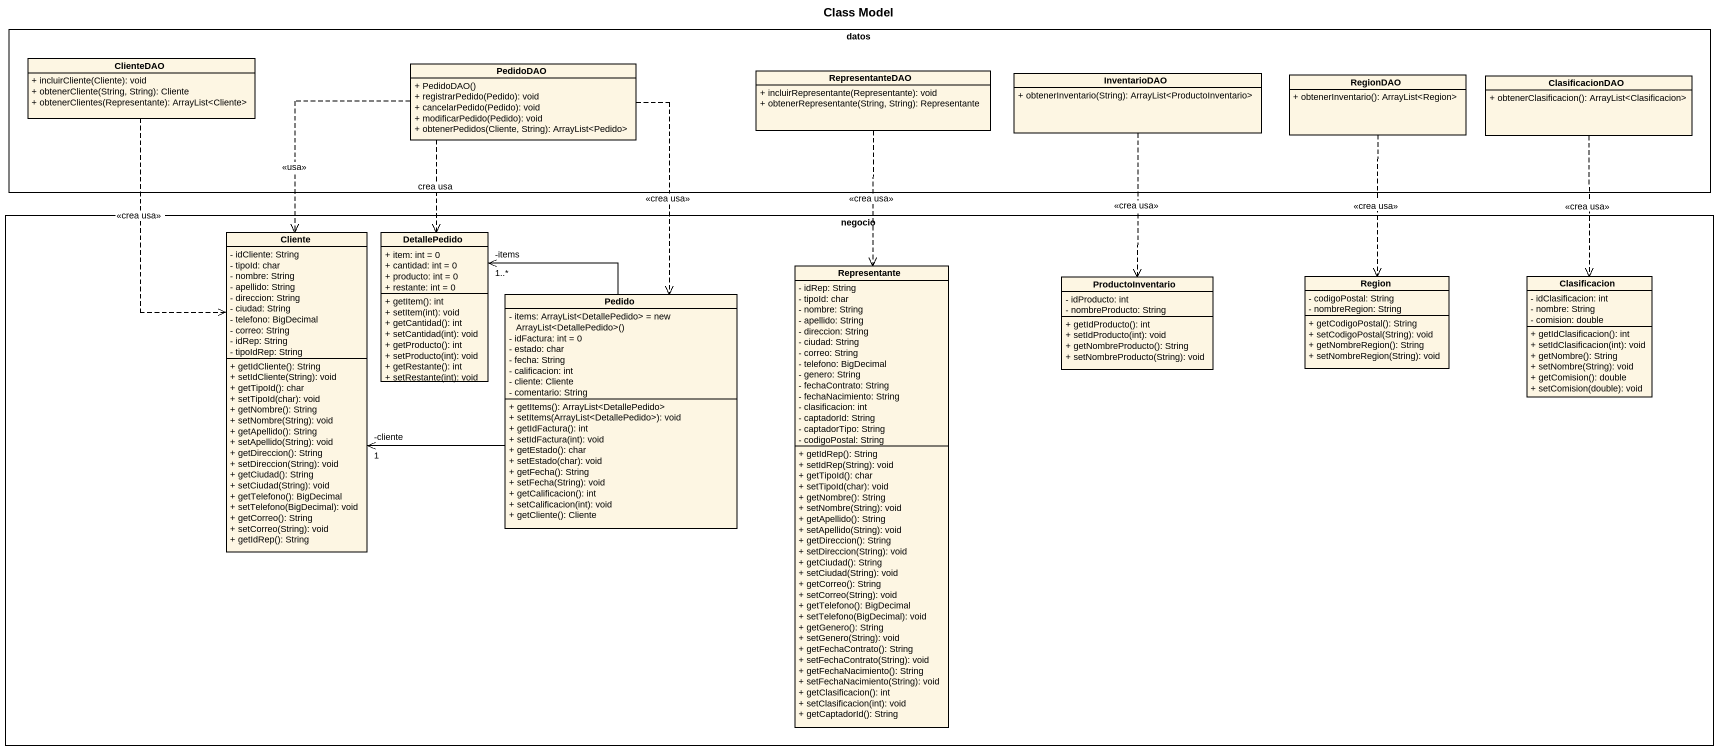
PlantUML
@startuml
title Class Model
hide circle
hide empty members
skinparam classAttributeIconSize 0
rectangle datos {
  class ClienteDAO {
    + incluirCliente(Cliente): void
    + obtenerCliente(String, String): Cliente
    + obtenerClientes(Representante): ArrayList<Cliente>
  }
  class PedidoDAO {
    + PedidoDAO()
    + registrarPedido(Pedido): void
    + cancelarPedido(Pedido): void
    + modificarPedido(Pedido): void
    + obtenerPedidos(Cliente, String): ArrayList<Pedido>
  }
  class RepresentanteDAO {
    + incluirRepresentante(Representante): void
    + obtenerRepresentante(String, String): Representante
  }
  class InventarioDAO {
    + obtenerInventario(String): ArrayList<ProductoInventario>
  }
  class RegionDAO {
    + obtenerInventario(): ArrayList<Region>
  }
  class ClasificacionDAO {
    + obtenerClasificacion(): ArrayList<Clasificacion>
  }
}
rectangle negocio {
  class Cliente {
    - idCliente: String
    - tipoId: char
    - nombre: String
    - apellido: String
    - direccion: String
    - ciudad: String
    - telefono: BigDecimal
    - correo: String
    - idRep: String
    - tipoIdRep: String
    + getIdCliente(): String
    + setIdCliente(String): void
    + getTipoId(): char
    + setTipoId(char): void
    + getNombre(): String
    + setNombre(String): void
    + getApellido(): String
    + setApellido(String): void
    + getDireccion(): String
    + setDireccion(String): void
    + getCiudad(): String
    + setCiudad(String): void
    + getTelefono(): BigDecimal
    + setTelefono(BigDecimal): void
    + getCorreo(): String
    + setCorreo(String): void
    + getIdRep(): String
  }
  class DetallePedido {
    + item: int = 0
    + cantidad: int = 0
    + producto: int = 0
    + restante: int = 0
    + getItem(): int
    + setItem(int): void
    + getCantidad(): int
    + setCantidad(int): void
    + getProducto(): int
    + setProducto(int): void
    + getRestante(): int
    + setRestante(int): void
  }
  class Representante {
    - idRep: String
    - tipoId: char
    - nombre: String
    - apellido: String
    - direccion: String
    - ciudad: String
    - correo: String
    - telefono: BigDecimal
    - genero: String
    - fechaContrato: String
    - fechaNacimiento: String
    - clasificacion: int
    - captadorId: String
    - captadorTipo: String
    - codigoPostal: String
    + getIdRep(): String
    + setIdRep(String): void
    + getTipoId(): char
    + setTipoId(char): void
    + getNombre(): String
    + setNombre(String): void
    + getApellido(): String
    + setApellido(String): void
    + getDireccion(): String
    + setDireccion(String): void
    + getCiudad(): String
    + setCiudad(String): void
    + getCorreo(): String
    + setCorreo(String): void
    + getTelefono(): BigDecimal
    + setTelefono(BigDecimal): void
    + getGenero(): String
    + setGenero(String): void
    + getFechaContrato(): String
    + setFechaContrato(String): void
    + getFechaNacimiento(): String
    + setFechaNacimiento(String): void
    + getClasificacion(): int
    + setClasificacion(int): void
    + getCaptadorId(): String
  }
  class Pedido {
    {field} - items: ArrayList<DetallePedido> = new ArrayList<DetallePedido>()
    - idFactura: int = 0
    - estado: char
    - fecha: String
    - calificacion: int
    - cliente: Cliente
    - comentario: String
    + getItems(): ArrayList<DetallePedido>
    + setItems(ArrayList<DetallePedido>): void
    + getIdFactura(): int
    + setIdFactura(int): void
    + getEstado(): char
    + setEstado(char): void
    + getFecha(): String
    + setFecha(String): void
    + getCalificacion(): int
    + setCalificacion(int): void
    + getCliente(): Cliente
  }
  class ProductoInventario {
    - idProducto: int
    - nombreProducto: String
    + getIdProducto(): int
    + setIdProducto(int): void
    + getNombreProducto(): String
    + setNombreProducto(String): void
  }
  class Region {
    - codigoPostal: String
    - nombreRegion: String
    + getCodigoPostal(): String
    + setCodigoPostal(String): void
    + getNombreRegion(): String
    + setNombreRegion(String): void
  }
  class Clasificacion {
    - idClasificacion: int
    - nombre: String
    - comision: double
    + getIdClasificacion(): int
    + setIdClasificacion(int): void
    + getNombre(): String
    + setNombre(String): void
    + getComision(): double
    + setComision(double): void
  }
}
ClienteDAO ..> Cliente : <<crea usa>>
PedidoDAO ..> Cliente : <<usa>>
PedidoDAO ..> DetallePedido : crea usa
PedidoDAO ..> Pedido : <<crea usa>>
RepresentanteDAO ..> Representante : <<crea usa>>
InventarioDAO ..> ProductoInventario : <<crea usa>>
RegionDAO ..> Region : <<crea usa>>
ClasificacionDAO ..> Clasificacion : <<crea usa>>
Pedido -left-> "-cliente\n1" Cliente
Pedido -left-> "-items\n1..*" DetallePedido
@enduml
